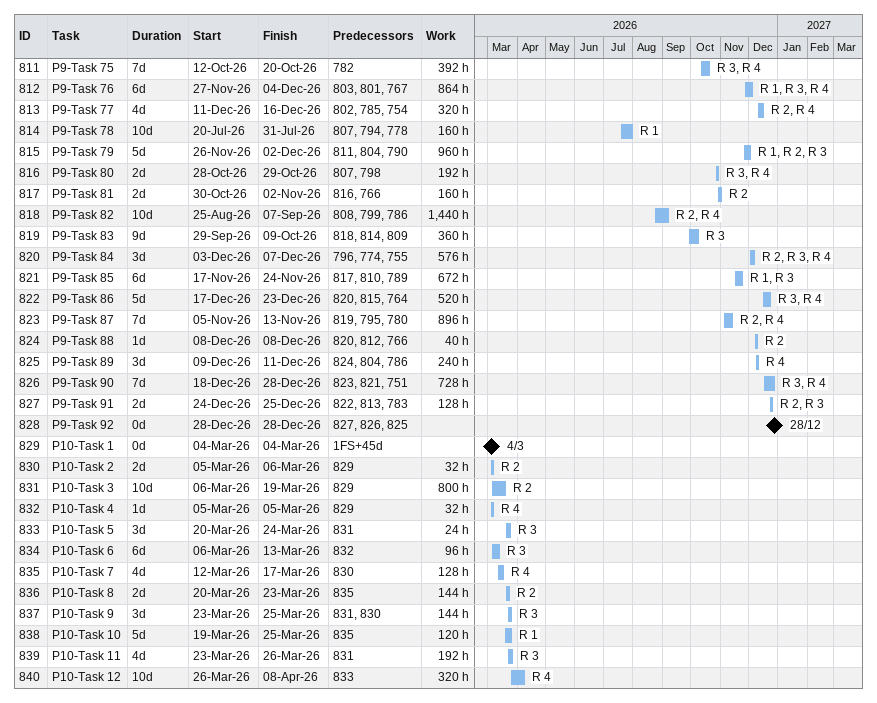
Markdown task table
| ID | Task | Duration | Start | Finish | Predecessors | Resources | Work (h) |
|---|---|---|---|---|---|---|---|
| 811 | P9-Task 75 | 7d | 2026-10-12 | 2026-10-20 | 782 | R 3, R 4 | 392 |
| 812 | P9-Task 76 | 6d | 2026-11-27 | 2026-12-04 | 803, 801, 767 | R 1, R 3, R 4 | 864 |
| 813 | P9-Task 77 | 4d | 2026-12-11 | 2026-12-16 | 802, 785, 754 | R 2, R 4 | 320 |
| 814 | P9-Task 78 | 10d | 2026-07-20 | 2026-07-31 | 807, 794, 778 | R 1 | 160 |
| 815 | P9-Task 79 | 5d | 2026-11-26 | 2026-12-02 | 811, 804, 790 | R 1, R 2, R 3 | 960 |
| 816 | P9-Task 80 | 2d | 2026-10-28 | 2026-10-29 | 807, 798 | R 3, R 4 | 192 |
| 817 | P9-Task 81 | 2d | 2026-10-30 | 2026-11-02 | 816, 766 | R 2 | 160 |
| 818 | P9-Task 82 | 10d | 2026-08-25 | 2026-09-07 | 808, 799, 786 | R 2, R 4 | 1440 |
| 819 | P9-Task 83 | 9d | 2026-09-29 | 2026-10-09 | 818, 814, 809 | R 3 | 360 |
| 820 | P9-Task 84 | 3d | 2026-12-03 | 2026-12-07 | 796, 774, 755 | R 2, R 3, R 4 | 576 |
| 821 | P9-Task 85 | 6d | 2026-11-17 | 2026-11-24 | 817, 810, 789 | R 1, R 3 | 672 |
| 822 | P9-Task 86 | 5d | 2026-12-17 | 2026-12-23 | 820, 815, 764 | R 3, R 4 | 520 |
| 823 | P9-Task 87 | 7d | 2026-11-05 | 2026-11-13 | 819, 795, 780 | R 2, R 4 | 896 |
| 824 | P9-Task 88 | 1d | 2026-12-08 | 2026-12-08 | 820, 812, 766 | R 2 | 40 |
| 825 | P9-Task 89 | 3d | 2026-12-09 | 2026-12-11 | 824, 804, 786 | R 4 | 240 |
| 826 | P9-Task 90 | 7d | 2026-12-18 | 2026-12-28 | 823, 821, 751 | R 3, R 4 | 728 |
| 827 | P9-Task 91 | 2d | 2026-12-24 | 2026-12-25 | 822, 813, 783 | R 2, R 3 | 128 |
| 828 | P9-Task 92 | 0d | 2026-12-28 | 2026-12-28 | 827, 826, 825 |  |  |
| 829 | P10-Task 1 | 0d | 2026-03-04 | 2026-03-04 | 1FS+45d |  |  |
| 830 | P10-Task 2 | 2d | 2026-03-05 | 2026-03-06 | 829 | R 2 | 32 |
| 831 | P10-Task 3 | 10d | 2026-03-06 | 2026-03-19 | 829 | R 2 | 800 |
| 832 | P10-Task 4 | 1d | 2026-03-05 | 2026-03-05 | 829 | R 4 | 32 |
| 833 | P10-Task 5 | 3d | 2026-03-20 | 2026-03-24 | 831 | R 3 | 24 |
| 834 | P10-Task 6 | 6d | 2026-03-06 | 2026-03-13 | 832 | R 3 | 96 |
| 835 | P10-Task 7 | 4d | 2026-03-12 | 2026-03-17 | 830 | R 4 | 128 |
| 836 | P10-Task 8 | 2d | 2026-03-20 | 2026-03-23 | 835 | R 2 | 144 |
| 837 | P10-Task 9 | 3d | 2026-03-23 | 2026-03-25 | 831, 830 | R 3 | 144 |
| 838 | P10-Task 10 | 5d | 2026-03-19 | 2026-03-25 | 835 | R 1 | 120 |
| 839 | P10-Task 11 | 4d | 2026-03-23 | 2026-03-26 | 831 | R 3 | 192 |
| 840 | P10-Task 12 | 10d | 2026-03-26 | 2026-04-08 | 833 | R 4 | 320 |
